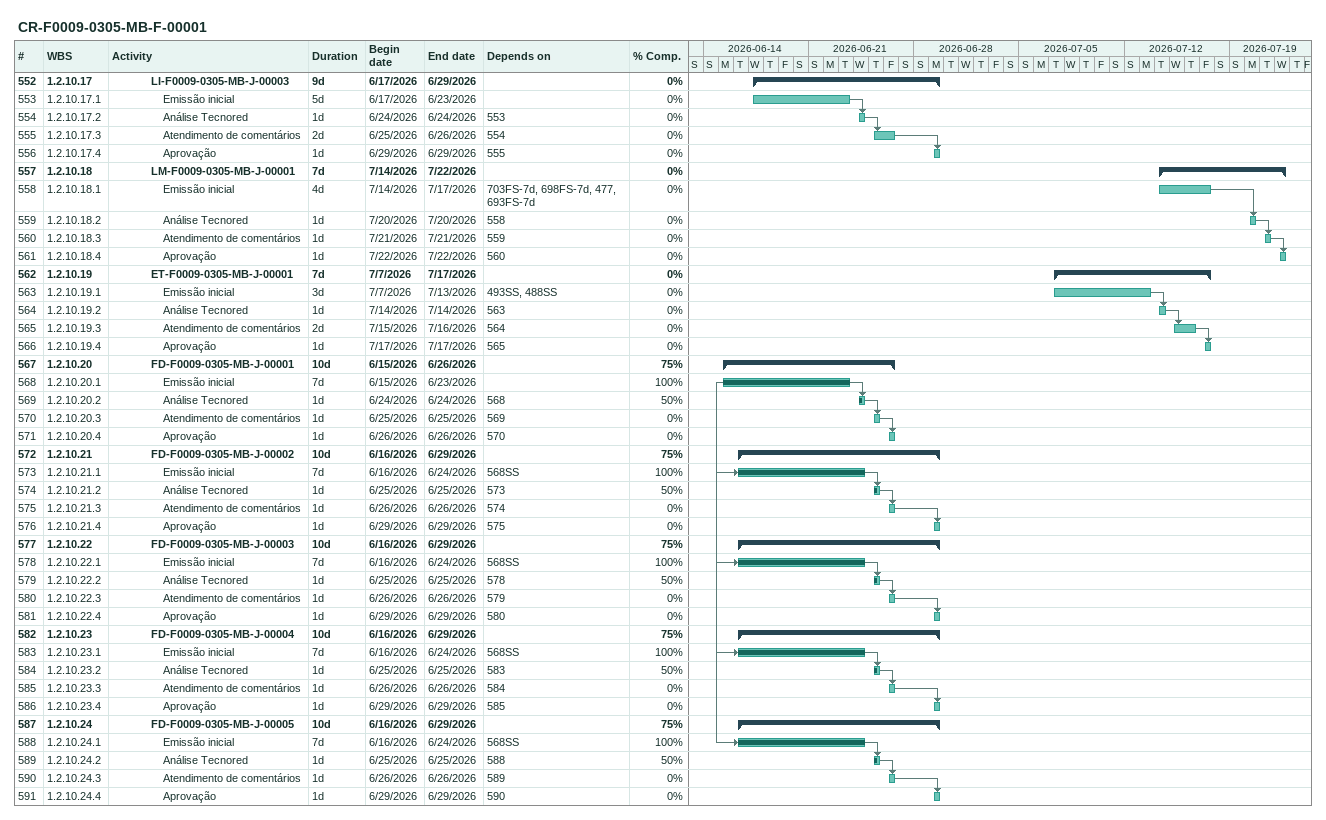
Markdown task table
CR-F0009-0305-MB-F-00001

| ID | WBS | Task | Duration | Start | Finish | Predecessors | % complete |
|---|---|---|---|---|---|---|---|
| 552 | 1.2.10.17 | **LI-F0009-0305-MB-J-00003** | 9d | 2026-06-17 | 2026-06-29 |  | 0 |
| 553 | 1.2.10.17.1 | Emissão inicial | 5d | 2026-06-17 | 2026-06-23 |  | 0 |
| 554 | 1.2.10.17.2 | Análise Tecnored | 1d | 2026-06-24 | 2026-06-24 | 553 | 0 |
| 555 | 1.2.10.17.3 | Atendimento de comentários | 2d | 2026-06-25 | 2026-06-26 | 554 | 0 |
| 556 | 1.2.10.17.4 | Aprovação | 1d | 2026-06-29 | 2026-06-29 | 555 | 0 |
| 557 | 1.2.10.18 | **LM-F0009-0305-MB-J-00001** | 7d | 2026-07-14 | 2026-07-22 |  | 0 |
| 558 | 1.2.10.18.1 | Emissão inicial | 4d | 2026-07-14 | 2026-07-17 | 703FS-7d, 698FS-7d, 477, 693FS-7d | 0 |
| 559 | 1.2.10.18.2 | Análise Tecnored | 1d | 2026-07-20 | 2026-07-20 | 558 | 0 |
| 560 | 1.2.10.18.3 | Atendimento de comentários | 1d | 2026-07-21 | 2026-07-21 | 559 | 0 |
| 561 | 1.2.10.18.4 | Aprovação | 1d | 2026-07-22 | 2026-07-22 | 560 | 0 |
| 562 | 1.2.10.19 | **ET-F0009-0305-MB-J-00001** | 7d | 2026-07-07 | 2026-07-17 |  | 0 |
| 563 | 1.2.10.19.1 | Emissão inicial | 3d | 2026-07-07 | 2026-07-13 | 493SS, 488SS | 0 |
| 564 | 1.2.10.19.2 | Análise Tecnored | 1d | 2026-07-14 | 2026-07-14 | 563 | 0 |
| 565 | 1.2.10.19.3 | Atendimento de comentários | 2d | 2026-07-15 | 2026-07-16 | 564 | 0 |
| 566 | 1.2.10.19.4 | Aprovação | 1d | 2026-07-17 | 2026-07-17 | 565 | 0 |
| 567 | 1.2.10.20 | **FD-F0009-0305-MB-J-00001** | 10d | 2026-06-15 | 2026-06-26 |  | 75 |
| 568 | 1.2.10.20.1 | Emissão inicial | 7d | 2026-06-15 | 2026-06-23 |  | 100 |
| 569 | 1.2.10.20.2 | Análise Tecnored | 1d | 2026-06-24 | 2026-06-24 | 568 | 50 |
| 570 | 1.2.10.20.3 | Atendimento de comentários | 1d | 2026-06-25 | 2026-06-25 | 569 | 0 |
| 571 | 1.2.10.20.4 | Aprovação | 1d | 2026-06-26 | 2026-06-26 | 570 | 0 |
| 572 | 1.2.10.21 | **FD-F0009-0305-MB-J-00002** | 10d | 2026-06-16 | 2026-06-29 |  | 75 |
| 573 | 1.2.10.21.1 | Emissão inicial | 7d | 2026-06-16 | 2026-06-24 | 568SS | 100 |
| 574 | 1.2.10.21.2 | Análise Tecnored | 1d | 2026-06-25 | 2026-06-25 | 573 | 50 |
| 575 | 1.2.10.21.3 | Atendimento de comentários | 1d | 2026-06-26 | 2026-06-26 | 574 | 0 |
| 576 | 1.2.10.21.4 | Aprovação | 1d | 2026-06-29 | 2026-06-29 | 575 | 0 |
| 577 | 1.2.10.22 | **FD-F0009-0305-MB-J-00003** | 10d | 2026-06-16 | 2026-06-29 |  | 75 |
| 578 | 1.2.10.22.1 | Emissão inicial | 7d | 2026-06-16 | 2026-06-24 | 568SS | 100 |
| 579 | 1.2.10.22.2 | Análise Tecnored | 1d | 2026-06-25 | 2026-06-25 | 578 | 50 |
| 580 | 1.2.10.22.3 | Atendimento de comentários | 1d | 2026-06-26 | 2026-06-26 | 579 | 0 |
| 581 | 1.2.10.22.4 | Aprovação | 1d | 2026-06-29 | 2026-06-29 | 580 | 0 |
| 582 | 1.2.10.23 | **FD-F0009-0305-MB-J-00004** | 10d | 2026-06-16 | 2026-06-29 |  | 75 |
| 583 | 1.2.10.23.1 | Emissão inicial | 7d | 2026-06-16 | 2026-06-24 | 568SS | 100 |
| 584 | 1.2.10.23.2 | Análise Tecnored | 1d | 2026-06-25 | 2026-06-25 | 583 | 50 |
| 585 | 1.2.10.23.3 | Atendimento de comentários | 1d | 2026-06-26 | 2026-06-26 | 584 | 0 |
| 586 | 1.2.10.23.4 | Aprovação | 1d | 2026-06-29 | 2026-06-29 | 585 | 0 |
| 587 | 1.2.10.24 | **FD-F0009-0305-MB-J-00005** | 10d | 2026-06-16 | 2026-06-29 |  | 75 |
| 588 | 1.2.10.24.1 | Emissão inicial | 7d | 2026-06-16 | 2026-06-24 | 568SS | 100 |
| 589 | 1.2.10.24.2 | Análise Tecnored | 1d | 2026-06-25 | 2026-06-25 | 588 | 50 |
| 590 | 1.2.10.24.3 | Atendimento de comentários | 1d | 2026-06-26 | 2026-06-26 | 589 | 0 |
| 591 | 1.2.10.24.4 | Aprovação | 1d | 2026-06-29 | 2026-06-29 | 590 | 0 |
